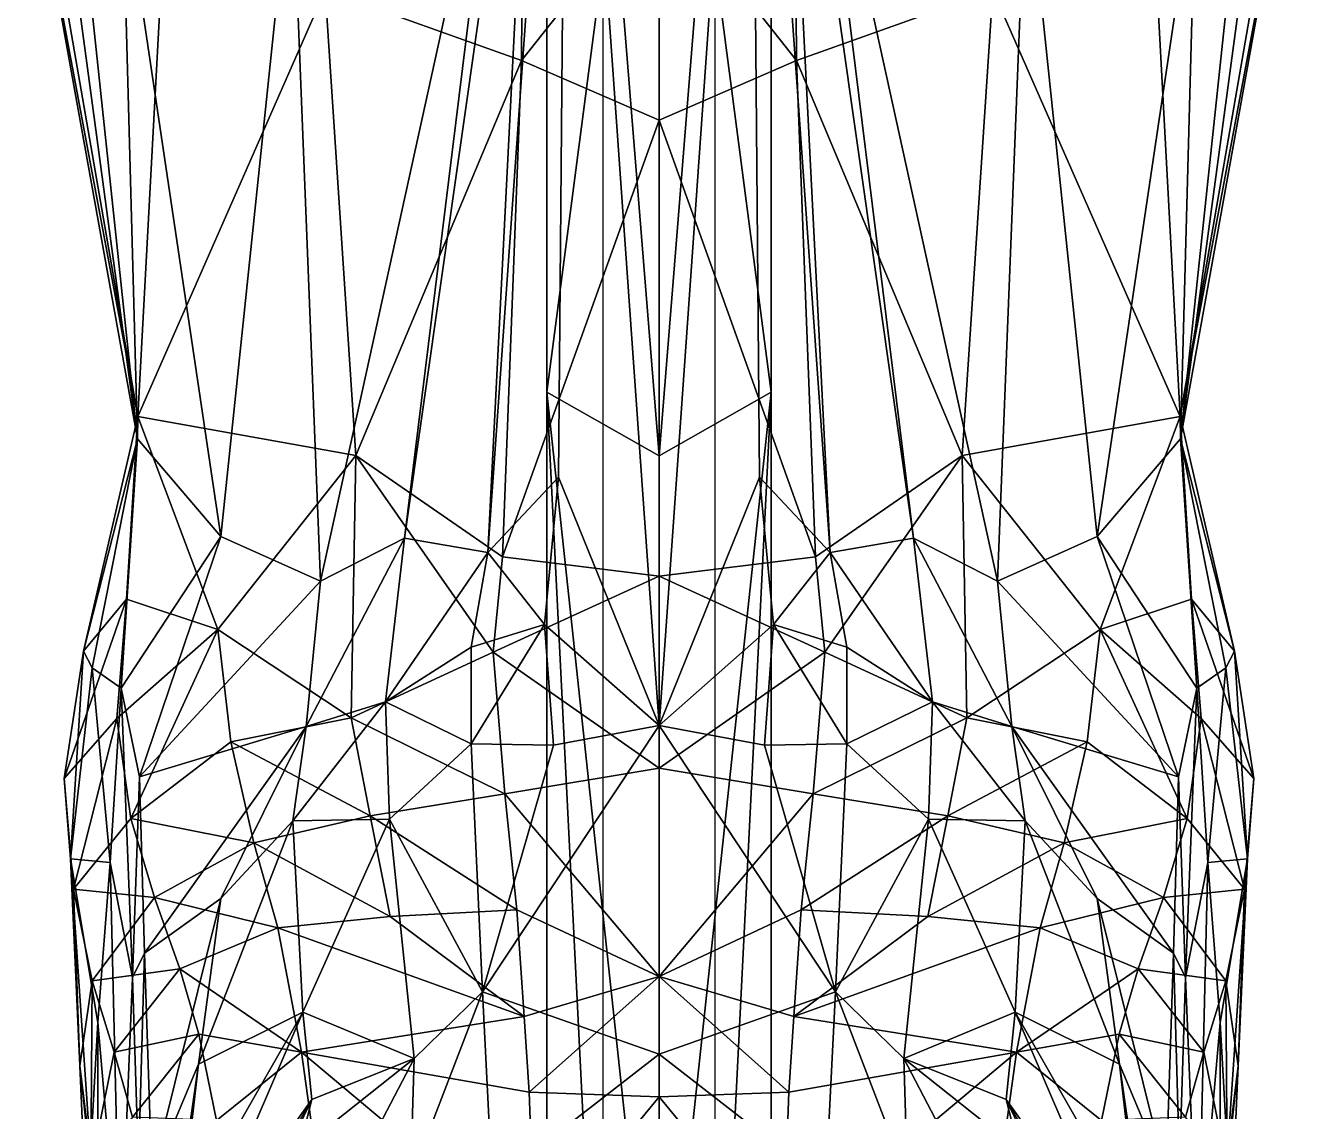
# Model space of a CAD drawing. Extents: x -0.26 to 0.26, y -1.1 to 1.11.
# Drawn here: x -0.1136 to 0.1136, y -0.7089 to -0.514 of the extents above; entities that cross this region are included whole.
import ezdxf

# ---------------------------------------------------------------- set-up
doc = ezdxf.new("R2010")
doc.units = 0
doc.layers.add('ZEBRA$LWO', color=1, linetype='CONTINUOUS')

msp = doc.modelspace()

# ---------------------------------------------------------------- linework, layer by layer
at = {"layer": 'ZEBRA$LWO'}
for points in [[(0, -0.34107, 1.73301), (-0.02009, -0.34107, 1.73301), (0, -0.59122, 1.86023)], [(-0.02009, -0.57982, 1.85336), (0, -0.59122, 1.86023), (-0.02009, -0.34107, 1.73301)], [(-0.02009, -0.57982, 1.85336), (-0.02009, -0.34107, 1.73301), (-0.01005, -0.5029, 1.66806)], [(0.02009, -0.34107, 1.73301), (0, -0.34107, 1.73301), (0, -0.59122, 1.86023)], [(0, -0.59122, 1.86023), (0.02009, -0.57982, 1.85336), (0.02009, -0.34107, 1.73301)], [(0.02009, -0.34107, 1.73301), (0.02009, -0.57982, 1.85336), (0.01005, -0.5029, 1.66806)], [(0, -0.39211, 1.6639), (-0.01641, -0.40686, 1.66963), (0, -0.63961, 1.79433)], [(0.01641, -0.40686, 1.66963), (0, -0.39211, 1.6639), (0, -0.63961, 1.79433)], [(-0.01801, -0.59509, 1.77009), (-0.01641, -0.40686, 1.66963), (-0.03071, -0.60856, 1.77285)], [(-0.02221, -0.44148, 1.65967), (-0.03071, -0.60856, 1.77285), (-0.01641, -0.40686, 1.66963)], [(-0.01641, -0.40686, 1.66963), (-0.01801, -0.59509, 1.77009), (0, -0.63961, 1.79433)], [(0.01801, -0.59509, 1.77009), (0.01641, -0.40686, 1.66963), (0, -0.63961, 1.79433)], [(0.01641, -0.40686, 1.66963), (0.01801, -0.59509, 1.77009), (0.03071, -0.60856, 1.77285)], [(0.03071, -0.60856, 1.77285), (0.02221, -0.44148, 1.65967), (0.01641, -0.40686, 1.66963)], [(-0.03071, -0.60856, 1.77285), (-0.02221, -0.44148, 1.65967), (-0.04562, -0.60599, 1.75345)], [(-0.02845, -0.46704, 1.6561), (-0.04562, -0.60599, 1.75345), (-0.02221, -0.44148, 1.65967)], [(0.02221, -0.44148, 1.65967), (0.03071, -0.60856, 1.77285), (0.04562, -0.60599, 1.75345)], [(0.04562, -0.60599, 1.75345), (0.02845, -0.46704, 1.6561), (0.02221, -0.44148, 1.65967)], [(-0.06584, -0.48381, 1.64517), (-0.06067, -0.61375, 1.72773), (-0.02845, -0.46704, 1.6561)], [(-0.04562, -0.60599, 1.75345), (-0.02845, -0.46704, 1.6561), (-0.06067, -0.61375, 1.72773)], [(0.02845, -0.46704, 1.6561), (0.04562, -0.60599, 1.75345), (0.06067, -0.61375, 1.72773)], [(0.06067, -0.61375, 1.72773), (0.06584, -0.48381, 1.64517), (0.02845, -0.46704, 1.6561)], [(-0.09349, -0.58821, 1.64763), (-0.10911, -0.47246, 1.54021), (-0.1136, -0.47662, 1.50346)], [(-0.10911, -0.47246, 1.54021), (-0.09349, -0.58821, 1.64763), (-0.10531, -0.47664, 1.57151)], [(0.09349, -0.58821, 1.64763), (0.10911, -0.47246, 1.54021), (0.10531, -0.47664, 1.57151)], [(0.10911, -0.47246, 1.54021), (0.09349, -0.58821, 1.64763), (0.1136, -0.47662, 1.50346)], [(-0.1136, -0.47662, 1.50346), (-0.09344, -0.5842, 1.57412), (-0.09349, -0.58821, 1.64763)], [(-0.09344, -0.5842, 1.57412), (-0.1136, -0.47662, 1.50346), (-0.11125, -0.48156, 1.45339)], [(-0.09626, -0.48663, 1.61073), (-0.10531, -0.47664, 1.57151), (-0.09349, -0.58821, 1.64763)], [(0.09344, -0.5842, 1.57412), (0.1136, -0.47662, 1.50346), (0.09349, -0.58821, 1.64763)], [(0.1136, -0.47662, 1.50346), (0.09344, -0.5842, 1.57412), (0.11125, -0.48156, 1.45339)], [(0.10531, -0.47664, 1.57151), (0.09626, -0.48663, 1.61073), (0.09349, -0.58821, 1.64763)], [(-0.09344, -0.5842, 1.57412), (-0.11125, -0.48156, 1.45339), (-0.08875, -0.49758, 1.4184)], [(0.11125, -0.48156, 1.45339), (0.09344, -0.5842, 1.57412), (0.08875, -0.49758, 1.4184)], [(-0.09626, -0.48663, 1.61073), (-0.07853, -0.60569, 1.69376), (-0.06584, -0.48381, 1.64517)], [(-0.06067, -0.61375, 1.72773), (-0.06584, -0.48381, 1.64517), (-0.07853, -0.60569, 1.69376)], [(0.06584, -0.48381, 1.64517), (0.06067, -0.61375, 1.72773), (0.07853, -0.60569, 1.69376)], [(0.07853, -0.60569, 1.69376), (0.09626, -0.48663, 1.61073), (0.06584, -0.48381, 1.64517)], [(-0.07853, -0.60569, 1.69376), (-0.09626, -0.48663, 1.61073), (-0.09349, -0.58821, 1.64763)], [(0.09626, -0.48663, 1.61073), (0.07853, -0.60569, 1.69376), (0.09349, -0.58821, 1.64763)], [(0, -0.53105, 1.33078), (-0.02468, -0.52035, 1.34611), (0, -0.48914, 1.22467)], [(-0.02447, -0.49349, 1.23913), (0, -0.48914, 1.22467), (-0.02468, -0.52035, 1.34611)], [(0.02468, -0.52035, 1.34611), (0, -0.53105, 1.33078), (0, -0.48914, 1.22467)], [(0, -0.48914, 1.22467), (0.02447, -0.49349, 1.23913), (0.02468, -0.52035, 1.34611)], [(-0.02468, -0.52035, 1.34611), (-0.05987, -0.50773, 1.38561), (-0.02447, -0.49349, 1.23913)], [(0.05987, -0.50773, 1.38561), (0.02468, -0.52035, 1.34611), (0.02447, -0.49349, 1.23913)], [(-0.09344, -0.5842, 1.57412), (-0.08875, -0.49758, 1.4184), (-0.05987, -0.50773, 1.38561)], [(0.08875, -0.49758, 1.4184), (0.09344, -0.5842, 1.57412), (0.05987, -0.50773, 1.38561)], [(-0.02009, -0.57982, 1.85336), (-0.01005, -0.5029, 1.66806), (-0.01005, -0.78111, 1.7408)], [(0.01005, -0.5029, 1.66806), (0.02009, -0.57982, 1.85336), (0.01005, -0.78111, 1.7408)], [(-0.05434, -0.59116, 1.51152), (-0.09344, -0.5842, 1.57412), (-0.05987, -0.50773, 1.38561)], [(-0.05434, -0.59116, 1.51152), (-0.05987, -0.50773, 1.38561), (-0.02468, -0.52035, 1.34611)], [(0.05987, -0.50773, 1.38561), (0.05434, -0.59116, 1.51152), (0.02468, -0.52035, 1.34611)], [(0.09344, -0.5842, 1.57412), (0.05434, -0.59116, 1.51152), (0.05987, -0.50773, 1.38561)], [(-0.02804, -0.60936, 1.47205), (-0.05434, -0.59116, 1.51152), (-0.02468, -0.52035, 1.34611)], [(-0.02468, -0.52035, 1.34611), (0, -0.53105, 1.33078), (-0.02804, -0.60936, 1.47205)], [(0, -0.53105, 1.33078), (0.02468, -0.52035, 1.34611), (0.02804, -0.60936, 1.47205)], [(0.05434, -0.59116, 1.51152), (0.02804, -0.60936, 1.47205), (0.02468, -0.52035, 1.34611)], [(0, -0.61283, 1.46307), (-0.02804, -0.60936, 1.47205), (0, -0.53105, 1.33078)], [(0.02804, -0.60936, 1.47205), (0, -0.61283, 1.46307), (0, -0.53105, 1.33078)], [(0, -0.59122, 1.86023), (-0.02009, -0.57982, 1.85336), (0, -0.76725, 1.88941)], [(-0.02009, -0.76502, 1.88915), (0, -0.76725, 1.88941), (-0.02009, -0.57982, 1.85336)], [(-0.02009, -0.76502, 1.88915), (-0.02009, -0.57982, 1.85336), (-0.01005, -0.78111, 1.7408)], [(0.02009, -0.57982, 1.85336), (0, -0.59122, 1.86023), (0, -0.76725, 1.88941)], [(0, -0.76725, 1.88941), (0.02009, -0.76502, 1.88915), (0.02009, -0.57982, 1.85336)], [(0.02009, -0.57982, 1.85336), (0.02009, -0.76502, 1.88915), (0.01005, -0.78111, 1.7408)], [(-0.09344, -0.5842, 1.57412), (-0.10315, -0.6263, 1.60382), (-0.09349, -0.58821, 1.64763)], [(-0.09546, -0.61692, 1.58304), (-0.10315, -0.6263, 1.60382), (-0.09344, -0.5842, 1.57412)], [(-0.07908, -0.62241, 1.51752), (-0.09546, -0.61692, 1.58304), (-0.09344, -0.5842, 1.57412)], [(-0.05434, -0.59116, 1.51152), (-0.07908, -0.62241, 1.51752), (-0.09344, -0.5842, 1.57412)], [(0.07908, -0.62241, 1.51752), (0.05434, -0.59116, 1.51152), (0.09344, -0.5842, 1.57412)], [(0.09546, -0.61692, 1.58304), (0.07908, -0.62241, 1.51752), (0.09344, -0.5842, 1.57412)], [(0.10315, -0.6263, 1.60382), (0.09344, -0.5842, 1.57412), (0.09349, -0.58821, 1.64763)], [(0.10315, -0.6263, 1.60382), (0.09546, -0.61692, 1.58304), (0.09344, -0.5842, 1.57412)], [(-0.10315, -0.6263, 1.60382), (-0.1016, -0.62924, 1.63526), (-0.09349, -0.58821, 1.64763)], [(-0.1016, -0.62924, 1.63526), (-0.0964, -0.63291, 1.66811), (-0.09349, -0.58821, 1.64763)], [(-0.07853, -0.60569, 1.69376), (-0.09349, -0.58821, 1.64763), (-0.0964, -0.63291, 1.66811)], [(0.09349, -0.58821, 1.64763), (0.07853, -0.60569, 1.69376), (0.0964, -0.63291, 1.66811)], [(0.1016, -0.62924, 1.63526), (0.10315, -0.6263, 1.60382), (0.09349, -0.58821, 1.64763)], [(0.0964, -0.63291, 1.66811), (0.1016, -0.62924, 1.63526), (0.09349, -0.58821, 1.64763)], [(-0.0552, -0.63826, 1.50095), (-0.07908, -0.62241, 1.51752), (-0.05434, -0.59116, 1.51152)], [(-0.02971, -0.62644, 1.49344), (-0.0552, -0.63826, 1.50095), (-0.05434, -0.59116, 1.51152)], [(-0.02804, -0.60936, 1.47205), (-0.02971, -0.62644, 1.49344), (-0.05434, -0.59116, 1.51152)], [(0.02971, -0.62644, 1.49344), (0.02804, -0.60936, 1.47205), (0.05434, -0.59116, 1.51152)], [(0.0552, -0.63826, 1.50095), (0.02971, -0.62644, 1.49344), (0.05434, -0.59116, 1.51152)], [(0.07908, -0.62241, 1.51752), (0.0552, -0.63826, 1.50095), (0.05434, -0.59116, 1.51152)], [(-0.01801, -0.59509, 1.77009), (-0.03071, -0.60856, 1.77285), (-0.02051, -0.6215, 1.78702)], [(-0.01801, -0.59509, 1.77009), (-0.02051, -0.6215, 1.78702), (0, -0.63961, 1.79433)], [(0.02051, -0.6215, 1.78702), (0.01801, -0.59509, 1.77009), (0, -0.63961, 1.79433)], [(0.03071, -0.60856, 1.77285), (0.01801, -0.59509, 1.77009), (0.02051, -0.6215, 1.78702)], [(-0.07853, -0.60569, 1.69376), (-0.0964, -0.63291, 1.66811), (-0.09316, -0.6488, 1.69422)], [(-0.07853, -0.60569, 1.69376), (-0.09316, -0.6488, 1.69422), (-0.06067, -0.61375, 1.72773)], [(-0.06327, -0.63977, 1.75954), (-0.04902, -0.63539, 1.77895), (-0.04562, -0.60599, 1.75345)], [(-0.04562, -0.60599, 1.75345), (-0.06067, -0.61375, 1.72773), (-0.06327, -0.63977, 1.75954)], [(-0.04562, -0.60599, 1.75345), (-0.04902, -0.63539, 1.77895), (-0.03071, -0.60856, 1.77285)], [(0.04902, -0.63539, 1.77895), (0.04562, -0.60599, 1.75345), (0.03071, -0.60856, 1.77285)], [(0.04902, -0.63539, 1.77895), (0.06327, -0.63977, 1.75954), (0.04562, -0.60599, 1.75345)], [(0.06067, -0.61375, 1.72773), (0.04562, -0.60599, 1.75345), (0.06327, -0.63977, 1.75954)], [(0.09316, -0.6488, 1.69422), (0.07853, -0.60569, 1.69376), (0.06067, -0.61375, 1.72773)], [(0.0964, -0.63291, 1.66811), (0.07853, -0.60569, 1.69376), (0.09316, -0.6488, 1.69422)], [(-0.04902, -0.63539, 1.77895), (-0.0337, -0.62555, 1.78614), (-0.03071, -0.60856, 1.77285)], [(-0.0337, -0.62555, 1.78614), (-0.02051, -0.6215, 1.78702), (-0.03071, -0.60856, 1.77285)], [(0.02051, -0.6215, 1.78702), (0.0337, -0.62555, 1.78614), (0.03071, -0.60856, 1.77285)], [(0.0337, -0.62555, 1.78614), (0.04902, -0.63539, 1.77895), (0.03071, -0.60856, 1.77285)], [(0, -0.61283, 1.46307), (-0.02971, -0.62644, 1.49344), (-0.02804, -0.60936, 1.47205)], [(0.02971, -0.62644, 1.49344), (0, -0.61283, 1.46307), (0.02804, -0.60936, 1.47205)], [(0, -0.61283, 1.46307), (0, -0.64728, 1.5057), (-0.02971, -0.62644, 1.49344)], [(0, -0.64728, 1.5057), (0, -0.61283, 1.46307), (0.02971, -0.62644, 1.49344)], [(-0.06327, -0.63977, 1.75954), (-0.06067, -0.61375, 1.72773), (-0.09316, -0.6488, 1.69422)], [(0.06067, -0.61375, 1.72773), (0.06327, -0.63977, 1.75954), (0.09316, -0.6488, 1.69422)], [(-0.09718, -0.63837, 1.52047), (-0.10665, -0.64913, 1.5482), (-0.09546, -0.61692, 1.58304)], [(-0.10665, -0.64913, 1.5482), (-0.10315, -0.6263, 1.60382), (-0.09546, -0.61692, 1.58304)], [(-0.07908, -0.62241, 1.51752), (-0.09718, -0.63837, 1.52047), (-0.09546, -0.61692, 1.58304)], [(0.09718, -0.63837, 1.52047), (0.07908, -0.62241, 1.51752), (0.09546, -0.61692, 1.58304)], [(0.10665, -0.64913, 1.5482), (0.09718, -0.63837, 1.52047), (0.09546, -0.61692, 1.58304)], [(0.10315, -0.6263, 1.60382), (0.10665, -0.64913, 1.5482), (0.09546, -0.61692, 1.58304)], [(-0.09718, -0.63837, 1.52047), (-0.07908, -0.62241, 1.51752), (-0.09466, -0.65626, 1.50147)], [(-0.07908, -0.62241, 1.51752), (-0.07675, -0.64253, 1.49786), (-0.09466, -0.65626, 1.50147)], [(-0.07675, -0.64253, 1.49786), (-0.07908, -0.62241, 1.51752), (-0.0552, -0.63826, 1.50095)], [(-0.02051, -0.6215, 1.78702), (-0.0337, -0.62555, 1.78614), (-0.03367, -0.64289, 1.79689)], [(-0.01894, -0.64315, 1.79825), (-0.02051, -0.6215, 1.78702), (-0.03367, -0.64289, 1.79689)], [(0, -0.63961, 1.79433), (-0.02051, -0.6215, 1.78702), (-0.01894, -0.64315, 1.79825)], [(0.02051, -0.6215, 1.78702), (0, -0.63961, 1.79433), (0.01894, -0.64315, 1.79825)], [(0.02051, -0.6215, 1.78702), (0.01894, -0.64315, 1.79825), (0.03367, -0.64289, 1.79689)], [(0.0337, -0.62555, 1.78614), (0.02051, -0.6215, 1.78702), (0.03367, -0.64289, 1.79689)], [(0.07908, -0.62241, 1.51752), (0.07675, -0.64253, 1.49786), (0.0552, -0.63826, 1.50095)], [(0.07675, -0.64253, 1.49786), (0.07908, -0.62241, 1.51752), (0.09466, -0.65626, 1.50147)], [(0.07908, -0.62241, 1.51752), (0.09718, -0.63837, 1.52047), (0.09466, -0.65626, 1.50147)], [(-0.10665, -0.64913, 1.5482), (-0.10549, -0.66352, 1.58016), (-0.10315, -0.6263, 1.60382)], [(-0.10549, -0.66352, 1.58016), (-0.1016, -0.62924, 1.63526), (-0.10315, -0.6263, 1.60382)], [(-0.02971, -0.62644, 1.49344), (-0.02762, -0.65184, 1.50075), (-0.0552, -0.63826, 1.50095)], [(-0.0337, -0.62555, 1.78614), (-0.04902, -0.63539, 1.77895), (-0.03367, -0.64289, 1.79689)], [(-0.02762, -0.65184, 1.50075), (-0.02971, -0.62644, 1.49344), (0, -0.64728, 1.5057)], [(0.02971, -0.62644, 1.49344), (0.02762, -0.65184, 1.50075), (0, -0.64728, 1.5057)], [(0.02762, -0.65184, 1.50075), (0.02971, -0.62644, 1.49344), (0.0552, -0.63826, 1.50095)], [(0.04902, -0.63539, 1.77895), (0.0337, -0.62555, 1.78614), (0.03367, -0.64289, 1.79689)], [(0.1016, -0.62924, 1.63526), (0.10549, -0.66352, 1.58016), (0.10315, -0.6263, 1.60382)], [(0.10549, -0.66352, 1.58016), (0.10665, -0.64913, 1.5482), (0.10315, -0.6263, 1.60382)], [(-0.10549, -0.66352, 1.58016), (-0.09839, -0.66419, 1.6346), (-0.1016, -0.62924, 1.63526)], [(-0.09839, -0.66419, 1.6346), (-0.0964, -0.63291, 1.66811), (-0.1016, -0.62924, 1.63526)], [(0.0964, -0.63291, 1.66811), (0.09839, -0.66419, 1.6346), (0.1016, -0.62924, 1.63526)], [(0.09839, -0.66419, 1.6346), (0.10549, -0.66352, 1.58016), (0.1016, -0.62924, 1.63526)], [(-0.09839, -0.66419, 1.6346), (-0.09439, -0.68481, 1.66507), (-0.0964, -0.63291, 1.66811)], [(-0.09439, -0.68481, 1.66507), (-0.09316, -0.6488, 1.69422), (-0.0964, -0.63291, 1.66811)], [(0.09316, -0.6488, 1.69422), (0.09439, -0.68481, 1.66507), (0.0964, -0.63291, 1.66811)], [(0.09439, -0.68481, 1.66507), (0.09839, -0.66419, 1.6346), (0.0964, -0.63291, 1.66811)], [(-0.04902, -0.63539, 1.77895), (-0.06565, -0.65672, 1.76775), (-0.04834, -0.65638, 1.79289)], [(-0.06565, -0.65672, 1.76775), (-0.04902, -0.63539, 1.77895), (-0.06327, -0.63977, 1.75954)], [(-0.04834, -0.65638, 1.79289), (-0.03367, -0.64289, 1.79689), (-0.04902, -0.63539, 1.77895)], [(0.03367, -0.64289, 1.79689), (0.04834, -0.65638, 1.79289), (0.04902, -0.63539, 1.77895)], [(0.06565, -0.65672, 1.76775), (0.04902, -0.63539, 1.77895), (0.04834, -0.65638, 1.79289)], [(0.04902, -0.63539, 1.77895), (0.06565, -0.65672, 1.76775), (0.06327, -0.63977, 1.75954)], [(-0.10665, -0.64913, 1.5482), (-0.09718, -0.63837, 1.52047), (-0.10499, -0.66898, 1.52643)], [(-0.09718, -0.63837, 1.52047), (-0.09466, -0.65626, 1.50147), (-0.10499, -0.66898, 1.52643)], [(-0.0552, -0.63826, 1.50095), (-0.05178, -0.65578, 1.49551), (-0.07675, -0.64253, 1.49786)], [(-0.05178, -0.65578, 1.49551), (-0.0552, -0.63826, 1.50095), (-0.02762, -0.65184, 1.50075)], [(0.0552, -0.63826, 1.50095), (0.05178, -0.65578, 1.49551), (0.02762, -0.65184, 1.50075)], [(0.05178, -0.65578, 1.49551), (0.0552, -0.63826, 1.50095), (0.07675, -0.64253, 1.49786)], [(0.09466, -0.65626, 1.50147), (0.09718, -0.63837, 1.52047), (0.10499, -0.66898, 1.52643)], [(0.09718, -0.63837, 1.52047), (0.10665, -0.64913, 1.5482), (0.10499, -0.66898, 1.52643)], [(-0.09221, -0.68042, 1.70636), (-0.06327, -0.63977, 1.75954), (-0.09316, -0.6488, 1.69422)], [(-0.06327, -0.63977, 1.75954), (-0.09221, -0.68042, 1.70636), (-0.07854, -0.67063, 1.73609)], [(-0.06327, -0.63977, 1.75954), (-0.07854, -0.67063, 1.73609), (-0.06565, -0.65672, 1.76775)], [(0, -0.69857, 1.81757), (0, -0.63961, 1.79433), (-0.03165, -0.68735, 1.81545)], [(0, -0.63961, 1.79433), (-0.01894, -0.64315, 1.79825), (-0.03165, -0.68735, 1.81545)], [(0, -0.63961, 1.79433), (0, -0.69857, 1.81757), (0.03165, -0.68735, 1.81545)], [(0.01894, -0.64315, 1.79825), (0, -0.63961, 1.79433), (0.03165, -0.68735, 1.81545)], [(0.07854, -0.67063, 1.73609), (0.06327, -0.63977, 1.75954), (0.06565, -0.65672, 1.76775)], [(0.09221, -0.68042, 1.70636), (0.06327, -0.63977, 1.75954), (0.07854, -0.67063, 1.73609)], [(0.06327, -0.63977, 1.75954), (0.09221, -0.68042, 1.70636), (0.09316, -0.6488, 1.69422)], [(-0.07675, -0.64253, 1.49786), (-0.07265, -0.66065, 1.4871), (-0.09466, -0.65626, 1.50147)], [(-0.07265, -0.66065, 1.4871), (-0.07675, -0.64253, 1.49786), (-0.05178, -0.65578, 1.49551)], [(-0.03367, -0.64289, 1.79689), (-0.04834, -0.65638, 1.79289), (-0.03165, -0.68735, 1.81545)], [(-0.01894, -0.64315, 1.79825), (-0.03367, -0.64289, 1.79689), (-0.03165, -0.68735, 1.81545)], [(0.03367, -0.64289, 1.79689), (0.01894, -0.64315, 1.79825), (0.03165, -0.68735, 1.81545)], [(0.04834, -0.65638, 1.79289), (0.03367, -0.64289, 1.79689), (0.03165, -0.68735, 1.81545)], [(0.07675, -0.64253, 1.49786), (0.07265, -0.66065, 1.4871), (0.05178, -0.65578, 1.49551)], [(0.07265, -0.66065, 1.4871), (0.07675, -0.64253, 1.49786), (0.09466, -0.65626, 1.50147)], [(0, -0.64728, 1.5057), (0, -0.68464, 1.50742), (-0.02762, -0.65184, 1.50075)], [(0, -0.68464, 1.50742), (0, -0.64728, 1.5057), (0.02762, -0.65184, 1.50075)], [(-0.10665, -0.64913, 1.5482), (-0.10499, -0.66898, 1.52643), (-0.10549, -0.66352, 1.58016)], [(-0.09316, -0.6488, 1.69422), (-0.09439, -0.68481, 1.66507), (-0.09221, -0.68042, 1.70636)], [(0.09439, -0.68481, 1.66507), (0.09316, -0.6488, 1.69422), (0.09221, -0.68042, 1.70636)], [(0.10499, -0.66898, 1.52643), (0.10665, -0.64913, 1.5482), (0.10549, -0.66352, 1.58016)], [(-0.02762, -0.65184, 1.50075), (-0.02546, -0.67269, 1.50298), (-0.05178, -0.65578, 1.49551)], [(-0.02546, -0.67269, 1.50298), (-0.02762, -0.65184, 1.50075), (0, -0.68464, 1.50742)], [(0.02762, -0.65184, 1.50075), (0.02546, -0.67269, 1.50298), (0, -0.68464, 1.50742)], [(0.02546, -0.67269, 1.50298), (0.02762, -0.65184, 1.50075), (0.05178, -0.65578, 1.49551)], [(-0.09466, -0.65626, 1.50147), (-0.09045, -0.67048, 1.48906), (-0.10499, -0.66898, 1.52643)], [(-0.09045, -0.67048, 1.48906), (-0.09466, -0.65626, 1.50147), (-0.07265, -0.66065, 1.4871)], [(-0.05178, -0.65578, 1.49551), (-0.04821, -0.67384, 1.495), (-0.07265, -0.66065, 1.4871)], [(-0.06386, -0.691, 1.78233), (-0.04834, -0.65638, 1.79289), (-0.06565, -0.65672, 1.76775)], [(-0.04834, -0.65638, 1.79289), (-0.06386, -0.691, 1.78233), (-0.04392, -0.69932, 1.81314)], [(-0.04821, -0.67384, 1.495), (-0.05178, -0.65578, 1.49551), (-0.02546, -0.67269, 1.50298)], [(-0.04392, -0.69932, 1.81314), (-0.03165, -0.68735, 1.81545), (-0.04834, -0.65638, 1.79289)], [(0.05178, -0.65578, 1.49551), (0.04821, -0.67384, 1.495), (0.02546, -0.67269, 1.50298)], [(0.03165, -0.68735, 1.81545), (0.04392, -0.69932, 1.81314), (0.04834, -0.65638, 1.79289)], [(0.06386, -0.691, 1.78233), (0.04834, -0.65638, 1.79289), (0.04392, -0.69932, 1.81314)], [(0.04821, -0.67384, 1.495), (0.05178, -0.65578, 1.49551), (0.07265, -0.66065, 1.4871)], [(0.04834, -0.65638, 1.79289), (0.06386, -0.691, 1.78233), (0.06565, -0.65672, 1.76775)], [(0.09466, -0.65626, 1.50147), (0.09045, -0.67048, 1.48906), (0.07265, -0.66065, 1.4871)], [(0.09045, -0.67048, 1.48906), (0.09466, -0.65626, 1.50147), (0.10499, -0.66898, 1.52643)], [(-0.06565, -0.65672, 1.76775), (-0.08253, -0.70033, 1.74117), (-0.06386, -0.691, 1.78233)], [(-0.08253, -0.70033, 1.74117), (-0.06565, -0.65672, 1.76775), (-0.07854, -0.67063, 1.73609)], [(0.08253, -0.70033, 1.74117), (0.06565, -0.65672, 1.76775), (0.06386, -0.691, 1.78233)], [(0.06565, -0.65672, 1.76775), (0.08253, -0.70033, 1.74117), (0.07854, -0.67063, 1.73609)], [(-0.07265, -0.66065, 1.4871), (-0.06833, -0.67587, 1.4817), (-0.09045, -0.67048, 1.48906)], [(-0.06833, -0.67587, 1.4817), (-0.07265, -0.66065, 1.4871), (-0.04821, -0.67384, 1.495)], [(0.07265, -0.66065, 1.4871), (0.06833, -0.67587, 1.4817), (0.04821, -0.67384, 1.495)], [(0.06833, -0.67587, 1.4817), (0.07265, -0.66065, 1.4871), (0.09045, -0.67048, 1.48906)], [(-0.10062, -0.69287, 1.60813), (-0.10549, -0.66352, 1.58016), (-0.10192, -0.71625, 1.57866)], [(-0.10549, -0.66352, 1.58016), (-0.10383, -0.70063, 1.54175), (-0.10192, -0.71625, 1.57866)], [(-0.09839, -0.66419, 1.6346), (-0.10549, -0.66352, 1.58016), (-0.10062, -0.69287, 1.60813)], [(-0.10549, -0.66352, 1.58016), (-0.10499, -0.66898, 1.52643), (-0.10383, -0.70063, 1.54175)], [(-0.09839, -0.66419, 1.6346), (-0.10062, -0.69287, 1.60813), (-0.0966, -0.73889, 1.6494)], [(-0.09439, -0.68481, 1.66507), (-0.09839, -0.66419, 1.6346), (-0.0966, -0.73889, 1.6494)], [(0.09839, -0.66419, 1.6346), (0.09439, -0.68481, 1.66507), (0.0966, -0.73889, 1.6494)], [(0.10062, -0.69287, 1.60813), (0.09839, -0.66419, 1.6346), (0.0966, -0.73889, 1.6494)], [(0.10549, -0.66352, 1.58016), (0.09839, -0.66419, 1.6346), (0.10062, -0.69287, 1.60813)], [(0.10549, -0.66352, 1.58016), (0.10062, -0.69287, 1.60813), (0.10192, -0.71625, 1.57866)], [(0.10383, -0.70063, 1.54175), (0.10549, -0.66352, 1.58016), (0.10192, -0.71625, 1.57866)], [(0.10499, -0.66898, 1.52643), (0.10549, -0.66352, 1.58016), (0.10383, -0.70063, 1.54175)], [(-0.10499, -0.66898, 1.52643), (-0.1016, -0.68539, 1.50958), (-0.10383, -0.70063, 1.54175)], [(-0.1016, -0.68539, 1.50958), (-0.10499, -0.66898, 1.52643), (-0.09045, -0.67048, 1.48906)], [(0.10499, -0.66898, 1.52643), (0.1016, -0.68539, 1.50958), (0.09045, -0.67048, 1.48906)], [(0.1016, -0.68539, 1.50958), (0.10499, -0.66898, 1.52643), (0.10383, -0.70063, 1.54175)], [(-0.09045, -0.67048, 1.48906), (-0.08592, -0.68322, 1.48151), (-0.1016, -0.68539, 1.50958)], [(-0.0909, -0.72028, 1.70562), (-0.07854, -0.67063, 1.73609), (-0.09221, -0.68042, 1.70636)], [(-0.07854, -0.67063, 1.73609), (-0.0909, -0.72028, 1.70562), (-0.08253, -0.70033, 1.74117)], [(-0.08592, -0.68322, 1.48151), (-0.09045, -0.67048, 1.48906), (-0.06833, -0.67587, 1.4817)], [(0.09045, -0.67048, 1.48906), (0.08592, -0.68322, 1.48151), (0.06833, -0.67587, 1.4817)], [(0.0909, -0.72028, 1.70562), (0.07854, -0.67063, 1.73609), (0.08253, -0.70033, 1.74117)], [(0.07854, -0.67063, 1.73609), (0.0909, -0.72028, 1.70562), (0.09221, -0.68042, 1.70636)], [(0.08592, -0.68322, 1.48151), (0.09045, -0.67048, 1.48906), (0.1016, -0.68539, 1.50958)], [(-0.04821, -0.67384, 1.495), (-0.02415, -0.69177, 1.50281), (-0.06833, -0.67587, 1.4817)], [(-0.02546, -0.67269, 1.50298), (-0.02415, -0.69177, 1.50281), (-0.04821, -0.67384, 1.495)], [(-0.02546, -0.67269, 1.50298), (0, -0.68464, 1.50742), (-0.02415, -0.69177, 1.50281)], [(0, -0.68464, 1.50742), (0.02546, -0.67269, 1.50298), (0.02415, -0.69177, 1.50281)], [(0.02415, -0.69177, 1.50281), (0.02546, -0.67269, 1.50298), (0.04821, -0.67384, 1.495)], [(0.02415, -0.69177, 1.50281), (0.04821, -0.67384, 1.495), (0.06833, -0.67587, 1.4817)], [(-0.06833, -0.67587, 1.4817), (-0.06409, -0.69821, 1.47482), (-0.08592, -0.68322, 1.48151)], [(-0.06409, -0.69821, 1.47482), (-0.06833, -0.67587, 1.4817), (-0.02415, -0.69177, 1.50281)], [(0.06833, -0.67587, 1.4817), (0.06409, -0.69821, 1.47482), (0.02415, -0.69177, 1.50281)], [(0.06409, -0.69821, 1.47482), (0.06833, -0.67587, 1.4817), (0.08592, -0.68322, 1.48151)], [(-0.0933, -0.71835, 1.67847), (-0.09221, -0.68042, 1.70636), (-0.09439, -0.68481, 1.66507)], [(-0.09221, -0.68042, 1.70636), (-0.0933, -0.71835, 1.67847), (-0.0909, -0.72028, 1.70562)], [(0.0933, -0.71835, 1.67847), (0.09221, -0.68042, 1.70636), (0.0909, -0.72028, 1.70562)], [(0.09221, -0.68042, 1.70636), (0.0933, -0.71835, 1.67847), (0.09439, -0.68481, 1.66507)], [(-0.09766, -0.69819, 1.49719), (-0.1016, -0.68539, 1.50958), (-0.08592, -0.68322, 1.48151)], [(-0.08592, -0.68322, 1.48151), (-0.08248, -0.69499, 1.47662), (-0.09766, -0.69819, 1.49719)], [(-0.08248, -0.69499, 1.47662), (-0.08592, -0.68322, 1.48151), (-0.06409, -0.69821, 1.47482)], [(0.08592, -0.68322, 1.48151), (0.08248, -0.69499, 1.47662), (0.06409, -0.69821, 1.47482)], [(0.08248, -0.69499, 1.47662), (0.08592, -0.68322, 1.48151), (0.09766, -0.69819, 1.49719)], [(0.1016, -0.68539, 1.50958), (0.09766, -0.69819, 1.49719), (0.08592, -0.68322, 1.48151)], [(-0.10383, -0.70063, 1.54175), (-0.1016, -0.68539, 1.50958), (-0.10185, -0.71888, 1.52277)], [(-0.1016, -0.68539, 1.50958), (-0.09766, -0.69819, 1.49719), (-0.10185, -0.71888, 1.52277)], [(-0.09439, -0.68481, 1.66507), (-0.0966, -0.73889, 1.6494), (-0.0933, -0.71835, 1.67847)], [(-0.02415, -0.69177, 1.50281), (0, -0.68464, 1.50742), (-0.02326, -0.70538, 1.49964)], [(0, -0.70623, 1.50369), (-0.02326, -0.70538, 1.49964), (0, -0.68464, 1.50742)], [(0, -0.68464, 1.50742), (0.02415, -0.69177, 1.50281), (0.02326, -0.70538, 1.49964)], [(0.02326, -0.70538, 1.49964), (0, -0.70623, 1.50369), (0, -0.68464, 1.50742)], [(0.0966, -0.73889, 1.6494), (0.09439, -0.68481, 1.66507), (0.0933, -0.71835, 1.67847)], [(0.09766, -0.69819, 1.49719), (0.1016, -0.68539, 1.50958), (0.10185, -0.71888, 1.52277)], [(0.1016, -0.68539, 1.50958), (0.10383, -0.70063, 1.54175), (0.10185, -0.71888, 1.52277)], [(-0.03165, -0.68735, 1.81545), (-0.04392, -0.69932, 1.81314), (-0.04457, -0.72098, 1.82295)], [(-0.02988, -0.72181, 1.82377), (-0.03165, -0.68735, 1.81545), (-0.04457, -0.72098, 1.82295)], [(0, -0.69857, 1.81757), (-0.03165, -0.68735, 1.81545), (-0.02988, -0.72181, 1.82377)], [(0.03165, -0.68735, 1.81545), (0, -0.69857, 1.81757), (0.02988, -0.72181, 1.82377)], [(0.03165, -0.68735, 1.81545), (0.02988, -0.72181, 1.82377), (0.04457, -0.72098, 1.82295)], [(0.04392, -0.69932, 1.81314), (0.03165, -0.68735, 1.81545), (0.04457, -0.72098, 1.82295)], [(-0.10062, -0.69287, 1.60813), (-0.10192, -0.71625, 1.57866), (-0.10064, -0.73808, 1.60589)], [(-0.0966, -0.73889, 1.6494), (-0.10062, -0.69287, 1.60813), (-0.10064, -0.73808, 1.60589)], [(-0.08312, -0.73584, 1.75385), (-0.06386, -0.691, 1.78233), (-0.08592, -0.7296, 1.73932)], [(-0.08592, -0.7296, 1.73932), (-0.06386, -0.691, 1.78233), (-0.08253, -0.70033, 1.74117)], [(-0.06386, -0.691, 1.78233), (-0.08312, -0.73584, 1.75385), (-0.06225, -0.70666, 1.79048)], [(-0.02415, -0.69177, 1.50281), (-0.02326, -0.70538, 1.49964), (-0.06409, -0.69821, 1.47482)], [(-0.06225, -0.70666, 1.79048), (-0.04392, -0.69932, 1.81314), (-0.06386, -0.691, 1.78233)], [(0.02326, -0.70538, 1.49964), (0.02415, -0.69177, 1.50281), (0.06409, -0.69821, 1.47482)], [(0.04392, -0.69932, 1.81314), (0.06225, -0.70666, 1.79048), (0.06386, -0.691, 1.78233)], [(0.08312, -0.73584, 1.75385), (0.06386, -0.691, 1.78233), (0.06225, -0.70666, 1.79048)], [(0.06386, -0.691, 1.78233), (0.08312, -0.73584, 1.75385), (0.08592, -0.7296, 1.73932)], [(0.06386, -0.691, 1.78233), (0.08592, -0.7296, 1.73932), (0.08253, -0.70033, 1.74117)], [(0.10062, -0.69287, 1.60813), (0.0966, -0.73889, 1.6494), (0.10064, -0.73808, 1.60589)], [(0.10192, -0.71625, 1.57866), (0.10062, -0.69287, 1.60813), (0.10064, -0.73808, 1.60589)], [(-0.09438, -0.70985, 1.48908), (-0.09766, -0.69819, 1.49719), (-0.08248, -0.69499, 1.47662)], [(-0.08248, -0.69499, 1.47662), (-0.07934, -0.71044, 1.4703), (-0.09438, -0.70985, 1.48908)], [(-0.06409, -0.69821, 1.47482), (-0.07934, -0.71044, 1.4703), (-0.08248, -0.69499, 1.47662)], [(0.07934, -0.71044, 1.4703), (0.06409, -0.69821, 1.47482), (0.08248, -0.69499, 1.47662)], [(0.07934, -0.71044, 1.4703), (0.08248, -0.69499, 1.47662), (0.09438, -0.70985, 1.48908)], [(0.09766, -0.69819, 1.49719), (0.09438, -0.70985, 1.48908), (0.08248, -0.69499, 1.47662)], [(-0.09766, -0.69819, 1.49719), (-0.09438, -0.70985, 1.48908), (-0.10185, -0.71888, 1.52277)], [(-0.06409, -0.69821, 1.47482), (-0.06218, -0.71199, 1.47201), (-0.07934, -0.71044, 1.4703)], [(-0.04392, -0.69932, 1.81314), (-0.06451, -0.71569, 1.801), (-0.05304, -0.71686, 1.81383)], [(-0.06451, -0.71569, 1.801), (-0.04392, -0.69932, 1.81314), (-0.06225, -0.70666, 1.79048)], [(-0.02326, -0.70538, 1.49964), (-0.02228, -0.7333, 1.49708), (-0.06409, -0.69821, 1.47482)], [(-0.02228, -0.7333, 1.49708), (-0.06218, -0.71199, 1.47201), (-0.06409, -0.69821, 1.47482)], [(-0.05304, -0.71686, 1.81383), (-0.04457, -0.72098, 1.82295), (-0.04392, -0.69932, 1.81314)], [(0, -0.72522, 1.82303), (0, -0.69857, 1.81757), (-0.02988, -0.72181, 1.82377)], [(0, -0.69857, 1.81757), (0, -0.72522, 1.82303), (0.02988, -0.72181, 1.82377)], [(0.02228, -0.7333, 1.49708), (0.02326, -0.70538, 1.49964), (0.06409, -0.69821, 1.47482)], [(0.06218, -0.71199, 1.47201), (0.02228, -0.7333, 1.49708), (0.06409, -0.69821, 1.47482)], [(0.04457, -0.72098, 1.82295), (0.05304, -0.71686, 1.81383), (0.04392, -0.69932, 1.81314)], [(0.06451, -0.71569, 1.801), (0.04392, -0.69932, 1.81314), (0.05304, -0.71686, 1.81383)], [(0.04392, -0.69932, 1.81314), (0.06451, -0.71569, 1.801), (0.06225, -0.70666, 1.79048)], [(0.06218, -0.71199, 1.47201), (0.06409, -0.69821, 1.47482), (0.07934, -0.71044, 1.4703)], [(0.09438, -0.70985, 1.48908), (0.09766, -0.69819, 1.49719), (0.10185, -0.71888, 1.52277)], [(-0.10192, -0.71625, 1.57866), (-0.10383, -0.70063, 1.54175), (-0.10224, -0.73724, 1.55237)], [(-0.10383, -0.70063, 1.54175), (-0.10185, -0.71888, 1.52277), (-0.10224, -0.73724, 1.55237)], [(-0.09033, -0.75459, 1.69543), (-0.08253, -0.70033, 1.74117), (-0.0909, -0.72028, 1.70562)], [(-0.08253, -0.70033, 1.74117), (-0.09033, -0.75459, 1.69543), (-0.08592, -0.7296, 1.73932)], [(0.09033, -0.75459, 1.69543), (0.08253, -0.70033, 1.74117), (0.08592, -0.7296, 1.73932)], [(0.08253, -0.70033, 1.74117), (0.09033, -0.75459, 1.69543), (0.0909, -0.72028, 1.70562)], [(0.10185, -0.71888, 1.52277), (0.10383, -0.70063, 1.54175), (0.10224, -0.73724, 1.55237)], [(0.10383, -0.70063, 1.54175), (0.10192, -0.71625, 1.57866), (0.10224, -0.73724, 1.55237)], [(-0.02326, -0.70538, 1.49964), (0, -0.70623, 1.50369), (-0.02228, -0.7333, 1.49708)], [(0, -0.73505, 1.50113), (-0.02228, -0.7333, 1.49708), (0, -0.70623, 1.50369)], [(0, -0.70623, 1.50369), (0.02326, -0.70538, 1.49964), (0.02228, -0.7333, 1.49708)], [(0.02228, -0.7333, 1.49708), (0, -0.73505, 1.50113), (0, -0.70623, 1.50369)], [(-0.08312, -0.73584, 1.75385), (-0.07748, -0.73318, 1.76861), (-0.06225, -0.70666, 1.79048)], [(-0.07748, -0.73318, 1.76861), (-0.07021, -0.72324, 1.78789), (-0.06225, -0.70666, 1.79048)], [(-0.06225, -0.70666, 1.79048), (-0.07021, -0.72324, 1.78789), (-0.06451, -0.71569, 1.801)], [(0.07748, -0.73318, 1.76861), (0.08312, -0.73584, 1.75385), (0.06225, -0.70666, 1.79048)], [(0.07021, -0.72324, 1.78789), (0.07748, -0.73318, 1.76861), (0.06225, -0.70666, 1.79048)], [(0.07021, -0.72324, 1.78789), (0.06225, -0.70666, 1.79048), (0.06451, -0.71569, 1.801)]]:
    msp.add_3dface(points, dxfattribs=at)

doc.saveas('drawing.dxf')
